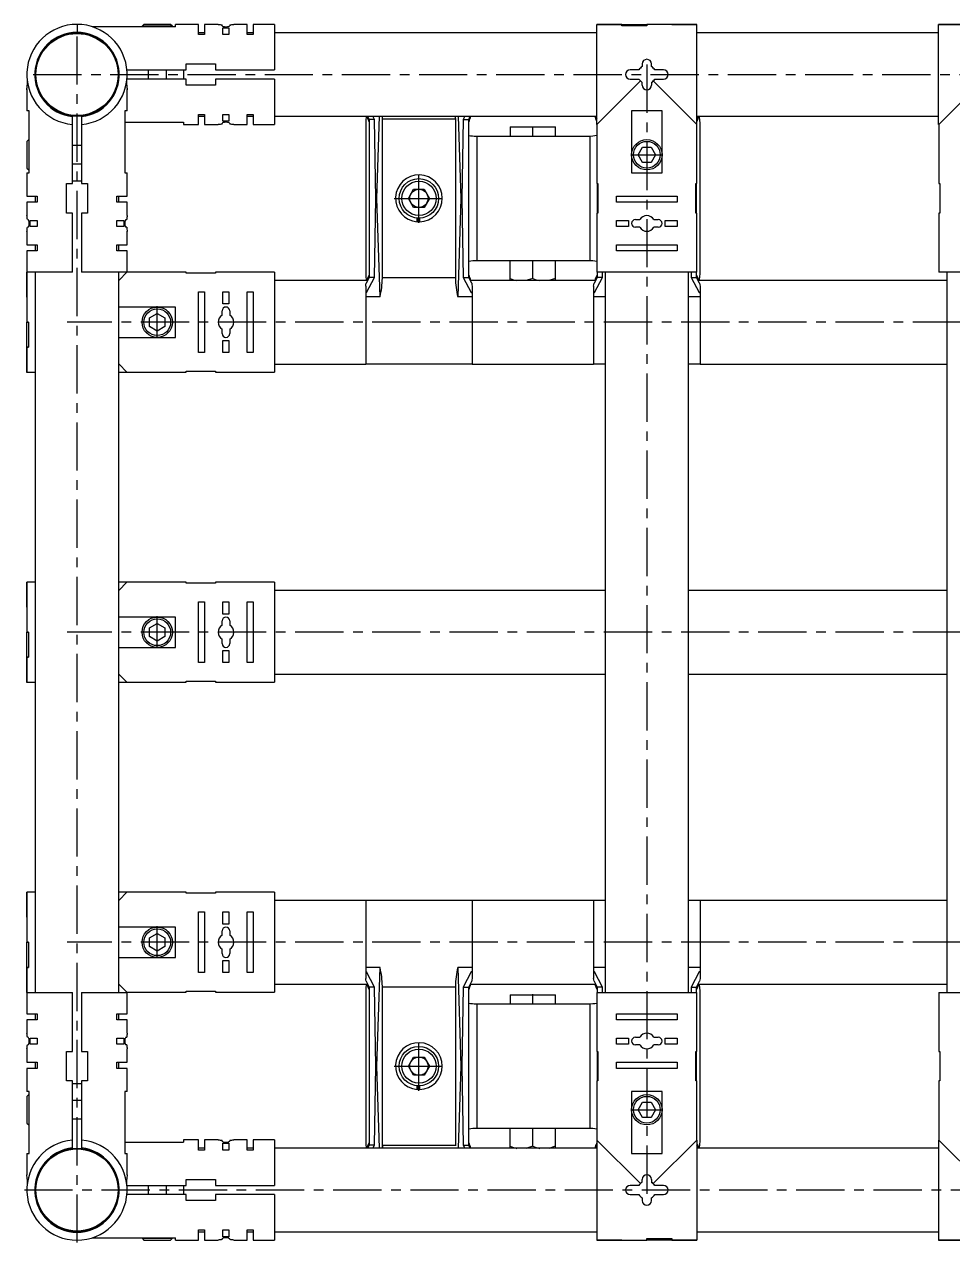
# Model space of a CAD drawing. Extents: x -4 to 1194, y -14 to 1252.
# Drawn here: x -0.8 to 304.6, y 850.6 to 1251.4 of the extents above; entities that cross this region are included whole.
import ezdxf

# ---------------------------------------------------------------- set-up
doc = ezdxf.new("R2010")
doc.units = 0
doc.header["$LTSCALE"] = 0.5
doc.linetypes.add('CENTER', pattern=[50.8, 31.75, -6.35, 6.35, -6.35])
doc.layers.add('MSM_CENTER', color=1, linetype='CENTER')
doc.layers.add('MSM_CONTINUOUS', color=7, linetype='CONTINUOUS')

msp = doc.modelspace()

# ---------------------------------------------------------------- linework, layer by layer
at = {"layer": 'MSM_CENTER'}
for p, q in [((16.5, 850.58), (16.5, 1249.35)), ((2.06, 1234.91), (600.83, 1234.91)), ((204, 1238.16), (204, 864.66)), ((166.5, 1214.51), (166.5, 1217.81)), ((198.75, 1208.51), (209.25, 1208.51)), ((129, 1186.07), (129, 1202.24)), ((120.91, 1194.16), (137.09, 1194.16)), ((42.9, 1148.16), (42.9, 1158.66)), ((586.75, 1153.41), (13.25, 1153.41)), ((42.9, 1046.16), (42.9, 1056.66)), ((586.75, 1051.41), (13.25, 1051.41)), ((42.9, 944.16), (42.9, 954.66)), ((586.75, 949.41), (13.25, 949.41)), ((166.5, 929.01), (166.5, 932.31)), ((129, 900.57), (129, 916.74)), ((120.91, 908.66), (137.09, 908.66)), ((198.75, 894.31), (209.25, 894.31)), ((-0.82, 867.91), (600.83, 867.91))]:
    msp.add_line(p, q, dxfattribs=at)
at = {"layer": 'MSM_CONTINUOUS'}
for p, q in [((16.5, 1251.41), (16.5, 1248.81)), ((16.5, 1251.41), (16.5, 1248.81)), ((48.9, 1250.63), (21.5, 1250.63)), ((38.5, 1251.41), (37.9, 1250.81)), ((47.9, 1250.81), (37.9, 1250.81)), ((37.9, 1250.81), (37.9, 1250.63)), ((47.3, 1251.41), (38.5, 1251.41)), ((47.9, 1250.81), (47.3, 1251.41)), ((47.9, 1250.63), (47.9, 1250.81)), ((48.9, 1250.63), (48.9, 1251.41)), ((56.5, 1251.41), (48.9, 1251.41)), ((56.5, 1248.03), (56.5, 1251.41)), ((62.92, 1251.41), (58.5, 1251.41)), ((58.5, 1251.41), (58.5, 1248.03)), ((64.25, 1250.98), (64.25, 1251.25)), ((66.75, 1251.25), (66.75, 1250.98)), ((72.5, 1251.41), (68.08, 1251.41)), ((72.5, 1248.03), (72.5, 1251.41)), ((81.5, 1251.41), (74.5, 1251.41)), ((74.5, 1251.41), (74.5, 1248.03)), ((81.5, 1251.41), (81.5, 1236.41)), ((187.5, 1251.41), (204, 1251.41)), ((195.75, 1251.41), (187.5, 1251.41)), ((187.5, 1218.48), (187.5, 1251.41)), ((195.75, 1251.41), (195.75, 1250.92)), ((195.75, 1250.92), (195.75, 1251.41)), ((204, 1250.92), (195.75, 1250.92)), ((204, 1250.92), (195.75, 1250.92)), ((204, 1250.92), (204, 1251.41)), ((220.5, 1251.41), (204, 1251.41)), ((204, 1251.41), (204, 1250.92)), ((212.25, 1251.41), (220.5, 1251.41)), ((220.5, 1218.48), (220.5, 1251.41)), ((300, 1251.41), (316.5, 1251.41)), ((300, 1218.48), (300, 1251.41)), ((308.25, 1251.41), (300, 1251.41)), ((58.5, 1248.66), (56.5, 1248.66)), ((58.5, 1248.03), (56.5, 1248.03)), ((64.5, 1248.03), (64.5, 1250.28)), ((64.5, 1250.28), (66.5, 1250.28)), ((66.5, 1248.03), (64.5, 1248.03)), ((66.5, 1250.28), (66.5, 1248.03)), ((74.5, 1248.66), (72.5, 1248.66)), ((74.5, 1248.03), (72.5, 1248.03)), ((187.5, 1248.66), (81.5, 1248.66)), ((300, 1248.66), (220.5, 1248.66)), ((32.93, 1236.41), (52.4, 1236.41)), ((39.9, 1236.41), (39.9, 1233.41)), ((45.9, 1233.41), (45.9, 1236.41)), ((51.5, 1236.41), (51.5, 1233.41)), ((52.4, 1236.41), (52.4, 1238.41)), ((52.4, 1238.41), (62.1, 1238.41)), ((62.1, 1238.41), (62.1, 1236.41)), ((62.1, 1236.41), (81.5, 1236.41)), ((201.4, 1236.41), (198.5, 1236.41)), ((202.5, 1238.41), (202.5, 1237.51)), ((205.5, 1237.51), (205.5, 1238.41)), ((209.5, 1236.41), (206.6, 1236.41)), ((0.14, 1232.79), (0.07, 1232.31)), ((0.07, 1232.31), (0.07, 1231.41)), ((32.93, 1232.31), (32.86, 1232.79)), ((52.4, 1233.41), (32.93, 1233.41)), ((32.93, 1231.41), (32.93, 1232.31)), ((52.4, 1231.41), (52.4, 1233.41)), ((62.1, 1231.41), (52.4, 1231.41)), ((81.5, 1233.41), (62.1, 1233.41)), ((62.1, 1233.41), (62.1, 1231.41)), ((81.5, 1233.41), (81.5, 1218.41)), ((201.88, 1232.79), (187.57, 1218.48)), ((198.5, 1233.41), (201.4, 1233.41)), ((201.4, 1233.41), (201.88, 1232.79)), ((202.5, 1232.31), (201.88, 1232.79)), ((202.5, 1231.41), (202.5, 1232.31)), ((205.5, 1232.31), (205.5, 1231.41)), ((220.43, 1218.48), (206.12, 1232.79)), ((206.6, 1233.41), (209.5, 1233.41)), ((314.38, 1232.79), (300.07, 1218.48)), ((0, 1229.93), (0, 1222.91)), ((33, 1222.91), (33, 1229.93)), ((0.78, 1222.91), (0, 1222.91)), ((0.78, 1202.51), (0.78, 1222.91)), ((32.22, 1222.91), (32.22, 1202.51)), ((33, 1222.91), (32.22, 1222.91)), ((209, 1222.91), (199, 1222.91)), ((199, 1222.91), (199, 1202.51)), ((209, 1202.51), (209, 1222.91)), ((15, 1199.01), (15, 1221.09)), ((18, 1221.09), (18, 1199.01)), ((32.22, 1219.19), (51.5, 1219.19)), ((51.5, 1219.19), (51.5, 1218.41)), ((56.5, 1221.79), (58.5, 1221.79)), ((56.5, 1218.41), (56.5, 1221.79)), ((56.5, 1221.16), (58.5, 1221.16)), ((58.5, 1221.79), (58.5, 1218.41)), ((64.25, 1218.57), (64.25, 1218.84)), ((64.5, 1219.54), (64.5, 1221.79)), ((64.5, 1221.79), (66.5, 1221.79)), ((66.5, 1219.54), (64.5, 1219.54)), ((66.5, 1221.79), (66.5, 1219.54)), ((66.75, 1218.84), (66.75, 1218.57)), ((72.5, 1221.79), (74.5, 1221.79)), ((72.5, 1218.41), (72.5, 1221.79)), ((72.5, 1221.16), (74.5, 1221.16)), ((74.5, 1221.79), (74.5, 1218.41)), ((81.5, 1221.16), (187.5, 1221.16)), ((111.5, 1219.16), (111.5, 1169.16)), ((112.11, 1221.16), (112.62, 1220.16)), ((114.4, 1220.16), (112.62, 1220.16)), ((112.62, 1220.16), (112.62, 1168.16)), ((114.4, 1220.16), (113.88, 1221.16)), ((114.82, 1194.16), (114.4, 1220.16)), ((115.2, 1194.16), (116.06, 1221.16)), ((117, 1167.9), (117, 1220.4)), ((141, 1220.19), (117, 1220.19)), ((141, 1220.4), (141.03, 1221.16)), ((141, 1220.42), (141, 1167.92)), ((141.94, 1221.16), (142.8, 1194.16)), ((143.6, 1220.16), (143.18, 1194.16)), ((144.12, 1221.16), (143.6, 1220.16)), ((143.6, 1220.16), (145.38, 1220.16)), ((145.38, 1220.16), (145.89, 1221.16)), ((145.38, 1168.16), (145.38, 1220.16)), ((187.11, 1221.16), (187.5, 1220.39)), ((220.5, 1221.16), (300, 1221.16)), ((220.5, 1220.39), (220.89, 1221.16)), ((221.5, 1169.16), (221.5, 1219.16)), ((51.5, 1218.41), (56.5, 1218.41)), ((58.5, 1218.41), (62.92, 1218.41)), ((68.08, 1218.41), (72.5, 1218.41)), ((74.5, 1218.41), (81.5, 1218.41)), ((147.79, 1214.66), (184.79, 1214.66)), ((148.21, 1173.66), (148.21, 1214.66)), ((159, 1217.66), (174, 1217.66)), ((159, 1217.66), (159, 1214.66)), ((174, 1214.66), (174, 1217.66)), ((185.21, 1214.67), (185.21, 1173.65)), ((187.57, 1218.48), (187.5, 1218.48)), ((187.57, 1218.48), (187.57, 1199.01)), ((220.43, 1199.01), (220.43, 1218.48)), ((220.5, 1218.48), (220.43, 1218.48)), ((300.07, 1218.48), (300, 1218.48)), ((300.07, 1218.48), (300.07, 1199.01)), ((0.6, 1213.51), (0, 1212.91)), ((0, 1212.91), (0, 1204.11)), ((0.78, 1213.51), (0.6, 1213.51)), ((0.6, 1213.51), (0.6, 1203.51)), ((18, 1211.51), (15, 1211.51)), ((201.11, 1208.51), (202.56, 1211.01)), ((202.56, 1211.01), (205.44, 1211.01)), ((205.44, 1211.01), (206.89, 1208.51)), ((202.56, 1206.01), (201.11, 1208.51)), ((206.89, 1208.51), (205.44, 1206.01)), ((0, 1204.11), (0.6, 1203.51)), ((0, 1202.51), (0, 1194.91)), ((0, 1202.51), (0.78, 1202.51)), ((0.6, 1203.51), (0.78, 1203.51)), ((15, 1205.51), (18, 1205.51)), ((32.22, 1202.51), (33, 1202.51)), ((33, 1194.91), (33, 1202.51)), ((199, 1202.51), (209, 1202.51)), ((205.44, 1206.01), (202.56, 1206.01)), ((13, 1199.01), (15, 1199.01)), ((13, 1189.31), (13, 1199.01)), ((15, 1199.91), (18, 1199.91)), ((18, 1199.01), (20, 1199.01)), ((20, 1199.01), (20, 1189.31)), ((187.57, 1199.01), (187.88, 1199.01)), ((187.62, 1199.01), (187.62, 1189.31)), ((187.88, 1199.01), (187.88, 1189.31)), ((220.12, 1189.31), (220.12, 1199.01)), ((220.12, 1199.01), (220.43, 1199.01)), ((220.38, 1189.31), (220.38, 1199.01)), ((300.07, 1199.01), (300.38, 1199.01)), ((300.38, 1199.01), (300.38, 1189.31)), ((0, 1194.91), (3.38, 1194.91)), ((2.75, 1194.91), (2.75, 1192.91)), ((3.38, 1194.91), (3.38, 1192.91)), ((29.62, 1194.91), (33, 1194.91)), ((29.62, 1192.91), (29.62, 1194.91)), ((30.25, 1192.91), (30.25, 1194.91)), ((125.54, 1194.16), (127.27, 1197.16)), ((127.27, 1197.16), (130.73, 1197.16)), ((130.73, 1197.16), (132.46, 1194.16)), ((194, 1194.91), (214, 1194.91)), ((194, 1192.91), (194, 1194.91)), ((214, 1194.91), (214, 1192.91)), ((3.38, 1192.91), (0, 1192.91)), ((0, 1192.91), (0, 1188.49)), ((33, 1192.91), (29.62, 1192.91)), ((33, 1188.49), (33, 1192.91)), ((114.4, 1168.16), (114.82, 1194.16)), ((115.2, 1194.16), (114.82, 1194.16)), ((116.2, 1161.76), (115.2, 1194.16)), ((127.27, 1191.16), (125.54, 1194.16)), ((130.73, 1191.16), (127.27, 1191.16)), ((132.46, 1194.16), (130.73, 1191.16)), ((142.8, 1194.16), (141.8, 1161.76)), ((143.18, 1194.16), (142.8, 1194.16)), ((143.18, 1194.16), (143.6, 1168.16)), ((214, 1192.91), (194, 1192.91)), ((0.16, 1187.16), (0.43, 1187.16)), ((1.13, 1184.91), (1.13, 1186.91)), ((1.13, 1186.91), (3.38, 1186.91)), ((3.38, 1186.91), (3.38, 1184.91)), ((15, 1189.31), (13, 1189.31)), ((15, 1169.91), (15, 1189.31)), ((20, 1189.31), (18, 1189.31)), ((18, 1189.31), (18, 1169.91)), ((29.62, 1186.91), (31.87, 1186.91)), ((29.62, 1184.91), (29.62, 1186.91)), ((31.87, 1186.91), (31.87, 1184.91)), ((32.57, 1187.16), (32.84, 1187.16)), ((128.41, 1186.48), (128.41, 1187.69)), ((128.76, 1186.46), (128.41, 1186.48)), ((128.76, 1187.66), (128.76, 1186.46)), ((129.24, 1187.66), (129.24, 1186.46)), ((187.88, 1189.31), (187.57, 1189.31)), ((187.57, 1189.31), (187.57, 1169.91)), ((194, 1184.91), (194, 1186.91)), ((194, 1186.91), (198, 1186.91)), ((198, 1186.91), (198, 1184.91)), ((200.25, 1187.16), (201.72, 1187.16)), ((206.28, 1187.16), (207.75, 1187.16)), ((210, 1184.91), (210, 1186.91)), ((210, 1186.91), (214, 1186.91)), ((214, 1186.91), (214, 1184.91)), ((220.43, 1189.31), (220.12, 1189.31)), ((220.43, 1169.91), (220.43, 1189.31)), ((300.38, 1189.31), (300.07, 1189.31)), ((300.07, 1189.31), (300.07, 1169.91)), ((0, 1183.33), (0, 1178.91)), ((0.43, 1184.66), (0.16, 1184.66)), ((3.38, 1184.91), (1.13, 1184.91)), ((31.87, 1184.91), (29.62, 1184.91)), ((32.84, 1184.66), (32.57, 1184.66)), ((33, 1178.91), (33, 1183.33)), ((198, 1184.91), (194, 1184.91)), ((201.72, 1184.66), (200.25, 1184.66)), ((207.75, 1184.66), (206.28, 1184.66)), ((214, 1184.91), (210, 1184.91)), ((0, 1178.91), (3.38, 1178.91)), ((2.75, 1178.91), (2.75, 1176.91)), ((3.38, 1178.91), (3.38, 1176.91)), ((29.62, 1178.91), (33, 1178.91)), ((29.62, 1176.91), (29.62, 1178.91)), ((30.25, 1176.91), (30.25, 1178.91)), ((194, 1178.91), (214, 1178.91)), ((194, 1176.91), (194, 1178.91)), ((214, 1178.91), (214, 1176.91)), ((3.38, 1176.91), (0, 1176.91)), ((0, 1176.91), (0, 1169.91)), ((33, 1176.91), (29.62, 1176.91)), ((33, 1169.91), (33, 1176.91)), ((214, 1176.91), (194, 1176.91)), ((184.79, 1173.66), (148.21, 1173.66)), ((159, 1167.07), (159, 1173.66)), ((166.5, 1167.83), (166.5, 1173.66)), ((174, 1167.16), (174, 1173.66)), ((0, 1161.66), (0, 1169.91)), ((0, 1169.91), (0, 1153.41)), ((15, 1169.91), (0, 1169.91)), ((2.75, 1169.91), (2.75, 932.91)), ((33, 1169.91), (18, 1169.91)), ((30.25, 932.91), (30.25, 1169.91)), ((32.93, 1169.84), (30.32, 1167.23)), ((32.93, 1169.91), (32.93, 1169.84)), ((52.4, 1169.84), (32.93, 1169.84)), ((52.4, 1169.53), (52.4, 1169.84)), ((62.1, 1169.53), (52.4, 1169.53)), ((81.5, 1169.84), (62.1, 1169.84)), ((62.1, 1169.84), (62.1, 1169.53)), ((81.5, 1169.84), (81.5, 1136.98)), ((112.11, 1167.16), (81.5, 1167.16)), ((112.62, 1168.16), (111.63, 1166.22)), ((111.78, 1163.16), (114.4, 1168.16)), ((114.4, 1168.16), (112.62, 1168.16)), ((117, 1168.13), (141, 1168.13)), ((143.6, 1168.16), (145.38, 1168.16)), ((143.6, 1168.16), (146.22, 1163.16)), ((146.37, 1166.22), (145.38, 1168.16)), ((187.11, 1167.16), (145.89, 1167.16)), ((166.5, 1167.83), (164.22, 1167.11)), ((174, 1167.83), (171.72, 1167.11)), ((187.62, 1168.16), (186.63, 1166.22)), ((186.78, 1163.16), (189.4, 1168.16)), ((220.43, 1169.91), (187.57, 1169.91)), ((187.62, 1169.91), (187.62, 1168.16)), ((189.4, 1168.16), (187.62, 1168.16)), ((189.4, 1168.16), (189.43, 1169.91)), ((190.25, 1169.91), (190.25, 932.91)), ((217.75, 932.91), (217.75, 1169.91)), ((218.57, 1169.91), (218.6, 1168.16)), ((218.6, 1168.16), (220.38, 1168.16)), ((218.6, 1168.16), (221.22, 1163.16)), ((220.38, 1168.16), (220.38, 1169.91)), ((221.37, 1166.22), (220.38, 1168.16)), ((302.75, 1167.16), (220.89, 1167.16)), ((332.93, 1169.91), (300.07, 1169.91)), ((302.75, 1169.91), (302.75, 932.91)), ((56.5, 1143.41), (56.5, 1163.41)), ((56.5, 1163.41), (58.5, 1163.41)), ((58.5, 1163.41), (58.5, 1143.41)), ((64.5, 1159.41), (64.5, 1163.41)), ((64.5, 1163.41), (66.5, 1163.41)), ((66.5, 1163.41), (66.5, 1159.41)), ((72.5, 1143.41), (72.5, 1163.41)), ((72.5, 1163.41), (74.5, 1163.41)), ((74.5, 1163.41), (74.5, 1143.41)), ((111.5, 1165.28), (111.5, 1139.66)), ((111.5, 1163.16), (111.78, 1163.16)), ((146.22, 1163.16), (146.5, 1163.16)), ((146.5, 1165.28), (146.5, 1139.66)), ((186.5, 1165.28), (186.5, 1139.66)), ((186.5, 1163.16), (186.78, 1163.16)), ((221.22, 1163.16), (221.5, 1163.16)), ((221.5, 1165.28), (221.5, 1139.66)), ((48.9, 1158.41), (30.25, 1158.41)), ((48.9, 1148.41), (48.9, 1158.41)), ((66.5, 1159.41), (64.5, 1159.41)), ((116.2, 1161.76), (111.5, 1161.76)), ((146.5, 1161.76), (141.8, 1161.76)), ((190.25, 1161.76), (186.5, 1161.76)), ((221.5, 1161.76), (217.75, 1161.76)), ((40.4, 1154.85), (42.9, 1156.3)), ((40.4, 1151.97), (40.4, 1154.85)), ((42.9, 1156.3), (45.4, 1154.85)), ((45.4, 1154.85), (45.4, 1151.97)), ((64.25, 1155.69), (64.25, 1157.16)), ((66.75, 1157.16), (66.75, 1155.69)), ((0.49, 1153.41), (0, 1153.41)), ((0, 1136.91), (0, 1153.41)), ((0, 1153.41), (0.49, 1153.41)), ((0.49, 1153.41), (0.49, 1145.16)), ((0.49, 1153.41), (0.49, 1145.16)), ((42.9, 1150.52), (40.4, 1151.97)), ((45.4, 1151.97), (42.9, 1150.52)), ((64.25, 1149.66), (64.25, 1151.13)), ((66.75, 1151.13), (66.75, 1149.66)), ((30.25, 1148.41), (48.9, 1148.41)), ((64.5, 1143.41), (64.5, 1147.41)), ((64.5, 1147.41), (66.5, 1147.41)), ((66.5, 1147.41), (66.5, 1143.41)), ((0, 1145.16), (0.49, 1145.16)), ((0.49, 1145.16), (0, 1145.16)), ((0, 1145.16), (0, 1136.91)), ((58.5, 1143.41), (56.5, 1143.41)), ((66.5, 1143.41), (64.5, 1143.41)), ((74.5, 1143.41), (72.5, 1143.41)), ((30.32, 1139.59), (32.93, 1136.98)), ((81.5, 1139.66), (111.5, 1139.66)), ((146.5, 1139.66), (111.5, 1139.66)), ((146.5, 1139.66), (186.5, 1139.66)), ((190.25, 1139.66), (186.5, 1139.66)), ((221.5, 1139.66), (217.75, 1139.66)), ((221.5, 1139.66), (302.75, 1139.66)), ((2.75, 1136.91), (0, 1136.91)), ((32.93, 1136.91), (30.32, 1136.91)), ((32.93, 1136.98), (52.4, 1136.98)), ((32.93, 1136.98), (32.93, 1136.91)), ((52.4, 1136.98), (52.4, 1137.29)), ((52.4, 1137.29), (62.1, 1137.29)), ((62.1, 1137.29), (62.1, 1136.98)), ((62.1, 1136.98), (81.5, 1136.98)), ((0, 1059.66), (0, 1067.91)), ((2.75, 1067.91), (0, 1067.91)), ((0, 1067.91), (0, 1051.41)), ((32.93, 1067.91), (30.25, 1067.91)), ((32.93, 1067.84), (30.25, 1065.16)), ((32.93, 1067.91), (32.93, 1067.84)), ((52.4, 1067.84), (32.93, 1067.84)), ((52.4, 1067.53), (52.4, 1067.84)), ((62.1, 1067.53), (52.4, 1067.53)), ((81.5, 1067.84), (62.1, 1067.84)), ((62.1, 1067.84), (62.1, 1067.53)), ((81.5, 1067.84), (81.5, 1034.98)), ((190.25, 1065.16), (81.5, 1065.16)), ((302.75, 1065.16), (217.75, 1065.16)), ((56.5, 1041.41), (56.5, 1061.41)), ((56.5, 1061.41), (58.5, 1061.41)), ((58.5, 1061.41), (58.5, 1041.41)), ((64.5, 1057.41), (64.5, 1061.41)), ((64.5, 1061.41), (66.5, 1061.41)), ((66.5, 1061.41), (66.5, 1057.41)), ((72.5, 1041.41), (72.5, 1061.41)), ((72.5, 1061.41), (74.5, 1061.41)), ((74.5, 1061.41), (74.5, 1041.41)), ((48.9, 1056.41), (30.25, 1056.41)), ((40.4, 1052.85), (42.9, 1054.3)), ((42.9, 1054.3), (45.4, 1052.85)), ((48.9, 1046.41), (48.9, 1056.41)), ((64.25, 1053.69), (64.25, 1055.16)), ((66.5, 1057.41), (64.5, 1057.41)), ((66.75, 1055.16), (66.75, 1053.69)), ((0.49, 1051.41), (0, 1051.41)), ((0, 1034.91), (0, 1051.41)), ((0, 1051.41), (0.49, 1051.41)), ((0.49, 1051.41), (0.49, 1043.16)), ((0.49, 1051.41), (0.49, 1043.16)), ((40.4, 1049.97), (40.4, 1052.85)), ((45.4, 1052.85), (45.4, 1049.97)), ((30.25, 1046.41), (48.9, 1046.41)), ((42.9, 1048.52), (40.4, 1049.97)), ((45.4, 1049.97), (42.9, 1048.52)), ((64.25, 1047.66), (64.25, 1049.13)), ((66.75, 1049.13), (66.75, 1047.66)), ((0, 1043.16), (0.49, 1043.16)), ((0.49, 1043.16), (0, 1043.16)), ((0, 1043.16), (0, 1034.91)), ((64.5, 1041.41), (64.5, 1045.41)), ((64.5, 1045.41), (66.5, 1045.41)), ((66.5, 1045.41), (66.5, 1041.41)), ((58.5, 1041.41), (56.5, 1041.41)), ((66.5, 1041.41), (64.5, 1041.41)), ((74.5, 1041.41), (72.5, 1041.41)), ((2.75, 1034.91), (0, 1034.91)), ((30.25, 1037.66), (32.93, 1034.98)), ((32.93, 1034.91), (30.25, 1034.91)), ((32.93, 1034.98), (52.4, 1034.98)), ((32.93, 1034.98), (32.93, 1034.91)), ((52.4, 1034.98), (52.4, 1035.29)), ((52.4, 1035.29), (62.1, 1035.29)), ((62.1, 1035.29), (62.1, 1034.98)), ((62.1, 1034.98), (81.5, 1034.98)), ((81.5, 1037.66), (190.25, 1037.66)), ((217.75, 1037.66), (302.75, 1037.66)), ((0, 957.66), (0, 965.91)), ((2.75, 965.91), (0, 965.91)), ((0, 965.91), (0, 949.41)), ((32.93, 965.91), (30.32, 965.91)), ((32.93, 965.84), (30.32, 963.23)), ((32.93, 965.91), (32.93, 965.84)), ((52.4, 965.84), (32.93, 965.84)), ((52.4, 965.53), (52.4, 965.84)), ((62.1, 965.53), (52.4, 965.53)), ((81.5, 965.84), (62.1, 965.84)), ((62.1, 965.84), (62.1, 965.53)), ((81.5, 965.84), (81.5, 932.98)), ((111.5, 963.16), (81.5, 963.16)), ((146.5, 963.16), (111.5, 963.16)), ((111.5, 963.16), (111.5, 937.54)), ((186.5, 963.16), (146.5, 963.16)), ((146.5, 963.16), (146.5, 937.54)), ((190.25, 963.16), (186.5, 963.16)), ((186.5, 963.16), (186.5, 937.54)), ((221.5, 963.16), (217.75, 963.16)), ((302.75, 963.16), (221.5, 963.16)), ((221.5, 963.16), (221.5, 937.54)), ((56.5, 939.41), (56.5, 959.41)), ((56.5, 959.41), (58.5, 959.41)), ((58.5, 959.41), (58.5, 939.41)), ((64.5, 955.41), (64.5, 959.41)), ((64.5, 959.41), (66.5, 959.41)), ((66.5, 959.41), (66.5, 955.41)), ((72.5, 939.41), (72.5, 959.41)), ((72.5, 959.41), (74.5, 959.41)), ((74.5, 959.41), (74.5, 939.41)), ((48.9, 954.41), (30.25, 954.41)), ((48.9, 944.41), (48.9, 954.41)), ((66.5, 955.41), (64.5, 955.41)), ((40.4, 950.85), (42.9, 952.3)), ((40.4, 947.97), (40.4, 950.85)), ((42.9, 952.3), (45.4, 950.85)), ((45.4, 950.85), (45.4, 947.97)), ((64.25, 951.69), (64.25, 953.16)), ((66.75, 953.16), (66.75, 951.69)), ((0.49, 949.41), (0, 949.41)), ((0, 932.91), (0, 949.41)), ((0, 949.41), (0.49, 949.41)), ((0.49, 949.41), (0.49, 941.16)), ((0.49, 949.41), (0.49, 941.16)), ((42.9, 946.52), (40.4, 947.97)), ((45.4, 947.97), (42.9, 946.52)), ((64.25, 945.66), (64.25, 947.13)), ((66.75, 947.13), (66.75, 945.66)), ((30.25, 944.41), (48.9, 944.41)), ((64.5, 939.41), (64.5, 943.41)), ((64.5, 943.41), (66.5, 943.41)), ((66.5, 943.41), (66.5, 939.41)), ((0, 941.16), (0.49, 941.16)), ((0.49, 941.16), (0, 941.16)), ((0, 941.16), (0, 932.91)), ((58.5, 939.41), (56.5, 939.41)), ((66.5, 939.41), (64.5, 939.41)), ((74.5, 939.41), (72.5, 939.41)), ((116.2, 941.06), (111.5, 941.06)), ((111.78, 939.66), (111.5, 939.66)), ((114.4, 934.66), (111.78, 939.66)), ((115.2, 908.66), (116.2, 941.06)), ((146.5, 941.06), (141.8, 941.06)), ((141.8, 941.06), (142.8, 908.66)), ((146.22, 939.66), (143.6, 934.66)), ((146.5, 939.66), (146.22, 939.66)), ((190.25, 941.06), (186.5, 941.06)), ((186.78, 939.66), (186.5, 939.66)), ((189.4, 934.66), (186.78, 939.66)), ((221.5, 941.06), (217.75, 941.06)), ((221.22, 939.66), (218.6, 934.66)), ((221.5, 939.66), (221.22, 939.66)), ((30.25, 935.66), (32.93, 932.98)), ((81.5, 935.66), (112.11, 935.66)), ((111.63, 936.6), (112.62, 934.66)), ((114.4, 934.66), (112.62, 934.66)), ((112.62, 934.66), (112.62, 882.66)), ((114.82, 908.66), (114.4, 934.66)), ((117, 882.4), (117, 934.9)), ((141, 934.69), (117, 934.69)), ((141, 934.92), (141, 882.42)), ((143.6, 934.66), (143.18, 908.66)), ((143.6, 934.66), (145.38, 934.66)), ((145.38, 934.66), (146.37, 936.6)), ((145.38, 882.66), (145.38, 934.66)), ((145.89, 935.66), (187.11, 935.66)), ((186.63, 936.6), (187.62, 934.66)), ((189.4, 934.66), (187.62, 934.66)), ((187.62, 934.66), (187.62, 932.91)), ((189.43, 932.91), (189.4, 934.66)), ((218.6, 934.66), (218.57, 932.91)), ((218.6, 934.66), (220.38, 934.66)), ((220.38, 934.66), (221.37, 936.6)), ((220.38, 932.91), (220.38, 934.66)), ((220.89, 935.66), (302.75, 935.66)), ((0, 932.91), (0, 925.91)), ((0, 932.91), (15, 932.91)), ((15, 913.51), (15, 932.91)), ((18, 932.91), (18, 913.51)), ((18, 932.91), (33, 932.91)), ((32.93, 932.98), (52.4, 932.98)), ((32.93, 932.98), (32.93, 932.91)), ((33, 925.91), (33, 932.91)), ((52.4, 932.98), (52.4, 933.29)), ((52.4, 933.29), (62.1, 933.29)), ((62.1, 933.29), (62.1, 932.98)), ((62.1, 932.98), (81.5, 932.98)), ((111.5, 933.66), (111.5, 883.66)), ((159, 932.16), (174, 932.16)), ((159, 932.16), (159, 929.16)), ((174, 929.16), (174, 932.16)), ((187.57, 932.91), (220.43, 932.91)), ((187.57, 932.91), (187.57, 913.51)), ((220.43, 913.51), (220.43, 932.91)), ((221.5, 883.66), (221.5, 933.66)), ((300.07, 932.91), (332.93, 932.91)), ((300.07, 932.91), (300.07, 913.51)), ((0, 925.91), (3.38, 925.91)), ((2.75, 925.91), (2.75, 923.91)), ((3.38, 925.91), (3.38, 923.91)), ((29.62, 923.91), (29.62, 925.91)), ((29.62, 925.91), (33, 925.91)), ((30.25, 923.91), (30.25, 925.91)), ((147.79, 929.16), (184.79, 929.16)), ((148.21, 888.16), (148.21, 929.16)), ((185.21, 929.17), (185.21, 888.15)), ((194, 925.91), (214, 925.91)), ((194, 923.91), (194, 925.91)), ((214, 925.91), (214, 923.91)), ((3.38, 923.91), (0, 923.91)), ((0, 923.91), (0, 919.49)), ((33, 923.91), (29.62, 923.91)), ((33, 919.49), (33, 923.91)), ((214, 923.91), (194, 923.91)), ((0.16, 918.16), (0.43, 918.16)), ((1.13, 915.91), (1.13, 917.91)), ((1.13, 917.91), (3.38, 917.91)), ((3.38, 917.91), (3.38, 915.91)), ((29.62, 915.91), (29.62, 917.91)), ((29.62, 917.91), (31.87, 917.91)), ((31.87, 917.91), (31.87, 915.91)), ((32.57, 918.16), (32.84, 918.16)), ((194, 915.91), (194, 917.91)), ((194, 917.91), (198, 917.91)), ((198, 917.91), (198, 915.91)), ((200.25, 918.16), (201.72, 918.16)), ((206.28, 918.16), (207.75, 918.16)), ((210, 915.91), (210, 917.91)), ((210, 917.91), (214, 917.91)), ((214, 917.91), (214, 915.91)), ((0, 914.33), (0, 909.91)), ((0.43, 915.66), (0.16, 915.66)), ((3.38, 915.91), (1.13, 915.91)), ((31.87, 915.91), (29.62, 915.91)), ((32.84, 915.66), (32.57, 915.66)), ((33, 909.91), (33, 914.33)), ((198, 915.91), (194, 915.91)), ((201.72, 915.66), (200.25, 915.66)), ((207.75, 915.66), (206.28, 915.66)), ((214, 915.91), (210, 915.91)), ((0, 909.91), (3.38, 909.91)), ((2.75, 909.91), (2.75, 907.91)), ((3.38, 909.91), (3.38, 907.91)), ((13, 903.81), (13, 913.51)), ((13, 913.51), (15, 913.51)), ((18, 913.51), (20, 913.51)), ((20, 913.51), (20, 903.81)), ((29.62, 907.91), (29.62, 909.91)), ((29.62, 909.91), (33, 909.91)), ((30.25, 907.91), (30.25, 909.91)), ((125.54, 908.66), (127.27, 911.66)), ((127.27, 911.66), (130.73, 911.66)), ((130.73, 911.66), (132.46, 908.66)), ((187.57, 913.51), (187.88, 913.51)), ((187.62, 913.51), (187.62, 903.81)), ((187.88, 913.51), (187.88, 903.81)), ((194, 907.91), (194, 909.91)), ((194, 909.91), (214, 909.91)), ((214, 909.91), (214, 907.91)), ((220.12, 903.81), (220.12, 913.51)), ((220.12, 913.51), (220.43, 913.51)), ((220.38, 903.81), (220.38, 913.51)), ((300.07, 913.51), (300.38, 913.51)), ((300.38, 913.51), (300.38, 903.81)), ((3.38, 907.91), (0, 907.91)), ((0, 907.91), (0, 900.31)), ((33, 907.91), (29.62, 907.91)), ((33, 900.31), (33, 907.91)), ((114.4, 882.66), (114.82, 908.66)), ((115.2, 908.66), (114.82, 908.66)), ((116.06, 881.66), (115.2, 908.66)), ((127.27, 905.66), (125.54, 908.66)), ((132.46, 908.66), (130.73, 905.66)), ((142.8, 908.66), (141.94, 881.66)), ((143.18, 908.66), (142.8, 908.66)), ((143.18, 908.66), (143.6, 882.66)), ((214, 907.91), (194, 907.91)), ((15, 903.81), (13, 903.81)), ((15, 881.73), (15, 903.81)), ((15, 902.91), (18, 902.91)), ((18, 903.81), (18, 881.73)), ((20, 903.81), (18, 903.81)), ((130.73, 905.66), (127.27, 905.66)), ((128.41, 900.98), (128.41, 902.19)), ((128.76, 902.16), (128.76, 900.96)), ((129.24, 902.16), (129.24, 900.96)), ((187.88, 903.81), (187.57, 903.81)), ((187.57, 903.81), (187.57, 884.34)), ((220.43, 903.81), (220.12, 903.81)), ((220.43, 884.34), (220.43, 903.81)), ((300.38, 903.81), (300.07, 903.81)), ((300.07, 903.81), (300.07, 884.34)), ((0.78, 900.31), (0, 900.31)), ((0.6, 899.31), (0, 898.71)), ((0, 898.71), (0, 889.91)), ((0.6, 899.31), (0.6, 889.31)), ((0.78, 899.31), (0.6, 899.31)), ((0.78, 879.91), (0.78, 900.31)), ((32.22, 900.31), (32.22, 879.91)), ((33, 900.31), (32.22, 900.31)), ((128.76, 900.96), (128.41, 900.98)), ((209, 900.31), (199, 900.31)), ((199, 900.31), (199, 879.91)), ((209, 879.91), (209, 900.31)), ((18, 897.31), (15, 897.31)), ((201.11, 894.31), (202.56, 896.81)), ((202.56, 891.81), (201.11, 894.31)), ((202.56, 896.81), (205.44, 896.81)), ((205.44, 896.81), (206.89, 894.31)), ((206.89, 894.31), (205.44, 891.81)), ((0, 889.91), (0.6, 889.31)), ((15, 891.31), (18, 891.31)), ((205.44, 891.81), (202.56, 891.81)), ((0.6, 889.31), (0.78, 889.31)), ((184.79, 888.16), (148.21, 888.16)), ((159, 881.57), (159, 888.16)), ((166.5, 882.33), (166.5, 888.16)), ((174, 881.66), (174, 888.16)), ((32.22, 883.63), (51.5, 883.63)), ((56.5, 884.41), (51.5, 884.41)), ((51.5, 884.41), (51.5, 883.63)), ((56.5, 881.03), (56.5, 884.41)), ((62.92, 884.41), (58.5, 884.41)), ((58.5, 884.41), (58.5, 881.03)), ((64.25, 883.98), (64.25, 884.25)), ((64.5, 881.03), (64.5, 883.28)), ((64.5, 883.28), (66.5, 883.28)), ((66.5, 883.28), (66.5, 881.03)), ((66.75, 884.25), (66.75, 883.98)), ((72.5, 884.41), (68.08, 884.41)), ((72.5, 881.03), (72.5, 884.41)), ((81.5, 884.41), (74.5, 884.41)), ((74.5, 884.41), (74.5, 881.03)), ((81.5, 884.41), (81.5, 869.41)), ((112.62, 882.66), (112.11, 881.66)), ((114.4, 882.66), (112.62, 882.66)), ((113.88, 881.66), (114.4, 882.66)), ((117, 882.42), (116.97, 881.66)), ((117, 882.63), (141, 882.63)), ((143.6, 882.66), (145.38, 882.66)), ((143.6, 882.66), (144.12, 881.66)), ((145.89, 881.66), (145.38, 882.66)), ((166.5, 882.33), (164.22, 881.61)), ((174, 882.33), (171.72, 881.61)), ((187.5, 882.42), (187.11, 881.66)), ((187.5, 884.34), (187.57, 884.34)), ((187.5, 884.34), (187.5, 851.41)), ((187.57, 884.34), (201.88, 870.03)), ((206.12, 870.03), (220.43, 884.34)), ((220.43, 884.34), (220.5, 884.34)), ((220.5, 884.34), (220.5, 851.41)), ((220.89, 881.66), (220.5, 882.42)), ((300, 884.34), (300.07, 884.34)), ((300, 884.34), (300, 851.41)), ((300.07, 884.34), (314.38, 870.03)), ((0, 879.91), (0, 872.89)), ((0, 879.91), (0.78, 879.91)), ((32.22, 879.91), (33, 879.91)), ((33, 872.89), (33, 879.91)), ((58.5, 881.66), (56.5, 881.66)), ((58.5, 881.03), (56.5, 881.03)), ((66.5, 881.03), (64.5, 881.03)), ((74.5, 881.66), (72.5, 881.66)), ((74.5, 881.03), (72.5, 881.03)), ((187.5, 881.66), (81.5, 881.66)), ((199, 879.91), (209, 879.91)), ((300, 881.66), (220.5, 881.66)), ((0.07, 871.41), (0.07, 870.51)), ((0.07, 870.51), (0.14, 870.03)), ((32.86, 870.03), (32.93, 870.51)), ((32.93, 870.51), (32.93, 871.41)), ((52.4, 869.41), (52.4, 871.41)), ((52.4, 871.41), (62.1, 871.41)), ((62.1, 871.41), (62.1, 869.41)), ((202.5, 870.51), (202.5, 871.41)), ((205.5, 871.41), (205.5, 870.51)), ((205.5, 870.51), (206.12, 870.03)), ((206.6, 869.41), (206.12, 870.03)), ((32.93, 869.41), (52.4, 869.41)), ((52.4, 866.41), (32.93, 866.41)), ((39.9, 869.41), (39.9, 866.41)), ((45.9, 866.41), (45.9, 869.41)), ((51.5, 869.41), (51.5, 866.41)), ((52.4, 864.41), (52.4, 866.41)), ((62.1, 869.41), (81.5, 869.41)), ((81.5, 866.41), (62.1, 866.41)), ((62.1, 866.41), (62.1, 864.41)), ((81.5, 866.41), (81.5, 851.41)), ((201.4, 869.41), (198.5, 869.41)), ((198.5, 866.41), (201.4, 866.41)), ((209.5, 869.41), (206.6, 869.41)), ((206.6, 866.41), (209.5, 866.41)), ((62.1, 864.41), (52.4, 864.41)), ((202.5, 865.31), (202.5, 864.41)), ((205.5, 864.41), (205.5, 865.31)), ((16.5, 851.41), (16.5, 854.01)), ((16.5, 851.41), (16.5, 854.01)), ((56.5, 854.79), (58.5, 854.79)), ((56.5, 851.41), (56.5, 854.79)), ((56.5, 854.16), (58.5, 854.16)), ((58.5, 854.79), (58.5, 851.41)), ((64.5, 852.54), (64.5, 854.79)), ((64.5, 854.79), (66.5, 854.79)), ((66.5, 854.79), (66.5, 852.54)), ((72.5, 854.79), (74.5, 854.79)), ((72.5, 851.41), (72.5, 854.79)), ((72.5, 854.16), (74.5, 854.16)), ((74.5, 854.79), (74.5, 851.41)), ((81.5, 854.16), (187.5, 854.16)), ((220.5, 854.16), (300, 854.16)), ((21.5, 852.19), (48.9, 852.19)), ((37.9, 852.19), (37.9, 852.01)), ((37.9, 852.01), (38.5, 851.41)), ((37.9, 852.01), (47.9, 852.01)), ((38.5, 851.41), (47.3, 851.41)), ((47.3, 851.41), (47.9, 852.01)), ((47.9, 852.01), (47.9, 852.19)), ((48.9, 851.41), (48.9, 852.19)), ((48.9, 851.41), (56.5, 851.41)), ((58.5, 851.41), (62.92, 851.41)), ((64.25, 851.57), (64.25, 851.84)), ((66.5, 852.54), (64.5, 852.54)), ((66.75, 851.84), (66.75, 851.57)), ((68.08, 851.41), (72.5, 851.41)), ((74.5, 851.41), (81.5, 851.41)), ((195.75, 851.41), (187.5, 851.41)), ((187.5, 851.41), (204, 851.41)), ((204, 851.9), (204, 851.41)), ((204, 851.9), (212.25, 851.9)), ((204, 851.9), (212.25, 851.9)), ((204, 851.41), (204, 851.9)), ((220.5, 851.41), (204, 851.41)), ((212.25, 851.41), (212.25, 851.9)), ((212.25, 851.9), (212.25, 851.41)), ((212.25, 851.41), (220.5, 851.41)), ((308.25, 851.41), (300, 851.41)), ((300, 851.41), (316.5, 851.41))]:
    msp.add_line(p, q, dxfattribs=at)
for centre, radius in [((16.5, 1234.91), 13.75), ((16.5, 1234.91), 13.5), ((204, 1208.51), 5), ((204, 1208.51), 4.4), ((129, 1194.16), 6.5), ((129, 1194.16), 5.63), ((129, 1194.16), 3), ((42.9, 1153.41), 5), ((42.9, 1153.41), 4.4), ((42.9, 1051.41), 5), ((42.9, 1051.41), 4.4), ((42.9, 949.41), 5), ((42.9, 949.41), 4.4), ((129, 908.66), 6.5), ((129, 908.66), 5.63), ((129, 908.66), 3), ((204, 894.31), 5), ((204, 894.31), 4.4), ((16.5, 867.91), 13.75), ((16.5, 867.91), 13.5)]:
    msp.add_circle(centre, radius, dxfattribs=at)
for centre, radius, start, end in [((16.5, 1234.91), 16.5, 90, 264.7841), ((16.5, 1234.91), 16.5, 275.2159, 90), ((65.55, 1268.2), 17, 261.0221, 265.6055), ((64.85, 1251.52), 0.808, 222.0482, 253.1145), ((65.49, 1254.29), 3.65, 256.1167, 285.3847), ((66.15, 1251.52), 0.808, 286.8855, 317.9518), ((65.45, 1268.2), 17, 274.3945, 278.9779), ((16.5, 1234.91), 13.9, 90, 263.8049), ((16.5, 1234.91), 13.9, 276.1951, 90), ((204, 1238.41), 1.5, 0, 180), ((198.5, 1234.91), 1.5, 90, 270), ((204, 1234.91), 3, 120, 150), ((204, 1234.91), 3, 30, 60), ((209.5, 1234.91), 1.5, 270, 90), ((-16.47, 1231.41), 16.54, 354.8244, 359.9934), ((49.47, 1231.41), 16.54, 180.0067, 185.2092), ((204, 1231.41), 1.5, 180, 0), ((204, 1234.91), 3, 300, 330), ((65.55, 1201.62), 17, 94.3945, 98.9779), ((64.85, 1218.3), 0.808, 106.8855, 137.9518), ((65.49, 1215.53), 3.65, 74.6153, 103.8833), ((66.15, 1218.3), 0.808, 42.0482, 73.1145), ((65.45, 1201.62), 17, 81.0221, 85.6055), ((121.5, 1219.16), 10, 168.463, 180), ((121.5, 1223.84), 10, 195.5714, 207.1769), ((106.89, 1220.38), 10.11, 0.1429, 4.1707), ((136.5, 1223.84), 10, 332.8125, 344.4317), ((196.5, 1223.84), 10, 195.5714, 205.5604), ((211.5, 1223.84), 10, 334.4193, 344.4317), ((211.09, 1218.75), 10.42, 2.2727, 13.3893), ((147.79, 1229.66), 15, 260.7683, 270), ((184.79, 1229.66), 15, 270, 280.6928), ((204, 1208.51), 2.86, 119.0583, 120.9417), ((204, 1208.51), 2.86, 59.0583, 60.9417), ((204, 1208.51), 2.86, 179.0583, 180.9417), ((204, 1208.51), 2.86, 359.0583, 0.9417), ((204, 1208.51), 2.86, 239.0583, 240.9417), ((204, 1208.51), 2.86, 299.0583, 300.9417), ((129, 1194.16), 7.7, 271.7861, 265.5857), ((-16.79, 1185.86), 17, 4.3945, 8.9779), ((-0.11, 1186.56), 0.808, 16.8855, 47.9518), ((-2.88, 1185.92), 3.65, 344.6153, 13.8833), ((35.88, 1185.92), 3.65, 166.1167, 195.3847), ((33.11, 1186.56), 0.808, 132.0482, 163.1145), ((49.79, 1185.86), 17, 171.0221, 175.6055), ((200.25, 1185.91), 1.25, 90, 270), ((204, 1185.87), 2.62, 29.4822, 150.5178), ((207.75, 1185.91), 1.25, 270, 90), ((-16.79, 1185.96), 17, 351.0221, 355.6055), ((-0.11, 1185.26), 0.808, 312.0482, 343.1145), ((33.11, 1185.26), 0.808, 196.8855, 227.9518), ((49.79, 1185.96), 17, 184.3945, 188.9779), ((204, 1185.95), 2.62, 209.4822, 330.5178), ((148.21, 1158.66), 15, 90, 100.8913), ((184.79, 1158.66), 15, 79.3072, 90), ((121.91, 1169.57), 10.42, 182.2727, 193.3893), ((121.5, 1164.48), 10, 152.8125, 164.4317), ((86.38, 1168.77), 30.63, 346.7688, 358.3646), ((171.62, 1168.77), 30.63, 181.6354, 193.2312), ((136.5, 1164.48), 10, 15.5683, 27.1875), ((162.35, 1174.43), 7.4, 243.0973, 261.5374), ((169.85, 1174.43), 7.4, 243.0973, 261.5374), ((196.5, 1164.48), 10, 152.8125, 164.4317), ((211.5, 1164.48), 10, 15.5683, 27.1875), ((211.09, 1169.57), 10.42, 346.6107, 357.7273), ((105.2, 1166.66), 6.45, 347.6597, 356.0606), ((152.8, 1166.66), 6.45, 183.9394, 192.3403), ((180.2, 1166.66), 6.45, 347.6597, 356.0606), ((227.8, 1166.66), 6.45, 183.9394, 192.3403), ((65.5, 1157.16), 1.25, 0, 180), ((42.9, 1153.41), 2.86, 149.0583, 150.9417), ((42.9, 1153.41), 2.86, 89.0583, 90.9417), ((42.9, 1153.41), 2.86, 29.0583, 30.9417), ((65.54, 1153.41), 2.62, 119.4822, 240.5178), ((65.46, 1153.41), 2.62, 299.4822, 60.5178), ((42.9, 1153.41), 2.86, 209.0583, 210.9417), ((42.9, 1153.41), 2.86, 269.0583, 270.9417), ((42.9, 1153.41), 2.86, 329.0583, 330.9417), ((65.5, 1149.66), 1.25, 180, 0), ((42.9, 1051.41), 2.86, 89.0583, 90.9417), ((65.5, 1055.16), 1.25, 0, 180), ((42.9, 1051.41), 2.86, 149.0583, 150.9417), ((42.9, 1051.41), 2.86, 29.0583, 30.9417), ((65.54, 1051.41), 2.62, 119.4822, 240.5178), ((65.46, 1051.41), 2.62, 299.4822, 60.5178), ((42.9, 1051.41), 2.86, 209.0583, 210.9417), ((42.9, 1051.41), 2.86, 269.0583, 270.9417), ((42.9, 1051.41), 2.86, 329.0583, 330.9417), ((65.5, 1047.66), 1.25, 180, 0), ((65.5, 953.16), 1.25, 0, 180), ((42.9, 949.41), 2.86, 149.0583, 150.9417), ((42.9, 949.41), 2.86, 89.0583, 90.9417), ((42.9, 949.41), 2.86, 29.0583, 30.9417), ((65.54, 949.41), 2.62, 119.4822, 240.5178), ((65.46, 949.41), 2.62, 299.4822, 60.5178), ((42.9, 949.41), 2.86, 209.0583, 210.9417), ((42.9, 949.41), 2.86, 269.0583, 270.9417), ((42.9, 949.41), 2.86, 329.0583, 330.9417), ((65.5, 945.66), 1.25, 180, 0), ((86.38, 934.05), 30.63, 1.6354, 13.2312), ((171.62, 934.05), 30.63, 166.7688, 178.3646), ((105.2, 936.16), 6.45, 3.9394, 12.3403), ((121.5, 933.66), 10, 168.463, 180), ((121.5, 938.34), 10, 195.5683, 207.1875), ((136.5, 938.34), 10, 332.8125, 344.4317), ((152.8, 936.16), 6.45, 167.6597, 176.0606), ((180.2, 936.16), 6.45, 3.9394, 12.3403), ((196.5, 938.34), 10, 195.5683, 207.1875), ((211.5, 938.34), 10, 332.8125, 344.4317), ((211.09, 933.25), 10.42, 2.2727, 13.3893), ((227.8, 936.16), 6.45, 167.6597, 176.0606), ((147.79, 944.16), 15, 260.7683, 270), ((184.79, 944.16), 15, 270, 280.6928), ((-16.79, 916.86), 17, 4.3945, 8.9779), ((-0.11, 917.56), 0.808, 16.8855, 47.9518), ((33.11, 917.56), 0.808, 132.0482, 163.1145), ((49.79, 916.86), 17, 171.0221, 175.6055), ((200.25, 916.91), 1.25, 90, 270), ((204, 916.87), 2.62, 29.4822, 150.5178), ((207.75, 916.91), 1.25, 270, 90), ((-16.79, 916.96), 17, 351.0221, 355.6055), ((-0.11, 916.26), 0.808, 312.0482, 343.1145), ((-2.88, 916.9), 3.65, 346.1167, 15.3847), ((35.88, 916.9), 3.65, 164.6153, 193.8833), ((33.11, 916.26), 0.808, 196.8855, 227.9518), ((49.79, 916.96), 17, 184.3945, 188.9779), ((129, 908.66), 7.7, 271.7861, 265.5857), ((204, 916.95), 2.62, 209.4822, 330.5178), ((204, 894.31), 2.86, 179.0583, 180.9417), ((204, 894.31), 2.86, 119.0583, 120.9417), ((204, 894.31), 2.86, 59.0583, 60.9417), ((204, 894.31), 2.86, 359.0583, 0.9417), ((204, 894.31), 2.86, 239.0583, 240.9417), ((204, 894.31), 2.86, 299.0583, 300.9417), ((148.21, 873.16), 15, 90, 100.8913), ((184.79, 873.16), 15, 79.3072, 90), ((16.5, 867.91), 16.5, 95.2159, 270), ((16.5, 867.91), 16.5, 270, 84.7841), ((65.55, 901.2), 17, 261.0221, 265.6055), ((64.85, 884.52), 0.808, 222.0482, 253.1145), ((65.49, 887.29), 3.65, 256.1167, 285.3847), ((66.15, 884.52), 0.808, 286.8855, 317.9518), ((65.45, 901.2), 17, 274.3945, 278.9779), ((121.91, 884.07), 10.42, 182.2727, 193.3893), ((121.5, 878.98), 10, 152.8231, 164.4286), ((106.89, 882.44), 10.11, 355.8293, 359.8571), ((136.5, 878.98), 10, 15.5683, 27.1875), ((162.35, 888.93), 7.4, 243.0973, 261.5374), ((169.85, 888.93), 7.4, 243.0973, 261.5374), ((196.5, 878.98), 10, 154.4193, 164.4317), ((211.5, 878.98), 10, 15.5714, 25.5604), ((211.09, 884.07), 10.42, 346.6107, 357.7273), ((16.5, 867.91), 13.9, 96.1951, 270), ((16.5, 867.91), 13.9, 270, 83.8049), ((-16.47, 871.41), 16.54, 0.0066, 5.1756), ((49.47, 871.41), 16.54, 174.7908, 179.9933), ((204, 867.91), 3, 120, 150), ((204, 871.41), 1.5, 0, 180), ((204, 867.91), 3, 30, 60), ((198.5, 867.91), 1.5, 90, 270), ((204, 867.91), 3, 210, 240), ((204, 867.91), 3, 300, 330), ((209.5, 867.91), 1.5, 270, 90), ((204, 864.41), 1.5, 180, 0), ((65.55, 834.62), 17, 94.3945, 98.9779), ((64.85, 851.3), 0.808, 106.8855, 137.9518), ((65.49, 848.53), 3.65, 74.6153, 103.8833), ((66.15, 851.3), 0.808, 42.0482, 73.1145), ((65.45, 834.62), 17, 81.0221, 85.6055)]:
    msp.add_arc(centre, radius, start, end, dxfattribs=at)

doc.saveas('drawing.dxf')
